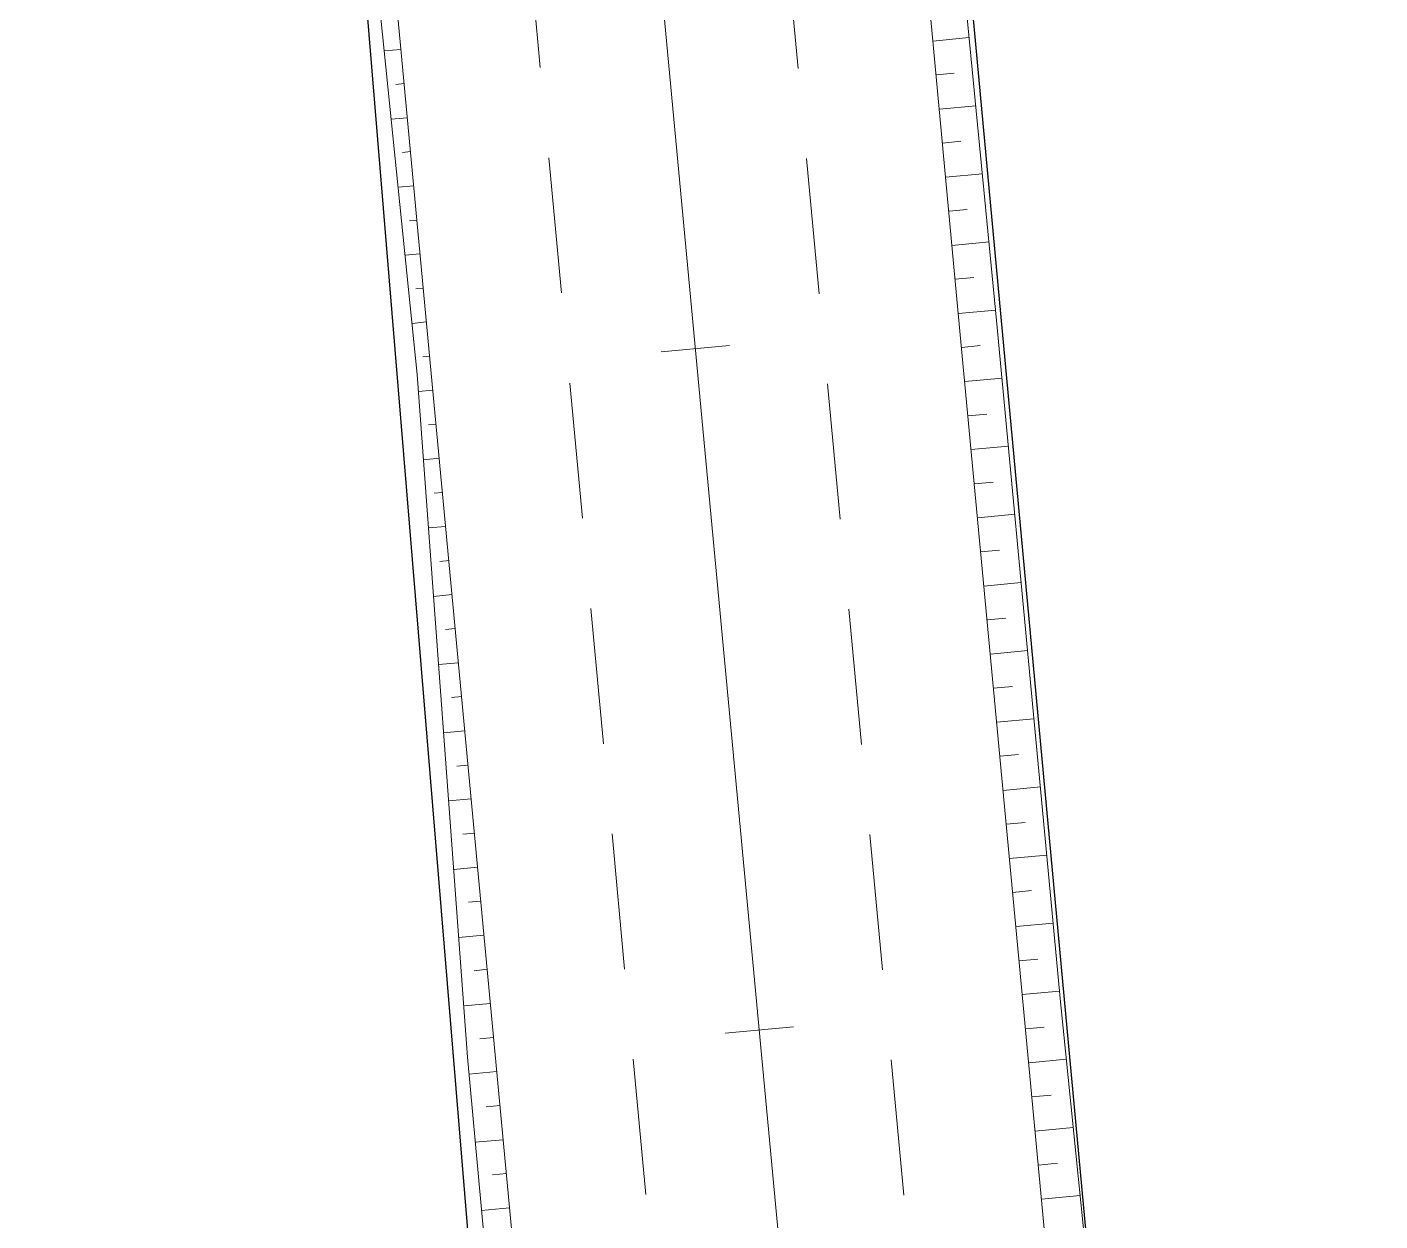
# Model space of a CAD drawing. Header units: metres. Extents: x 535281 to 535678, y 1836935 to 1837211.
# Drawn here: x 535397.53 to 535437.06, y 1837038.35 to 1837073.25 of the extents above; entities that cross this region are included whole.
import ezdxf

# ---------------------------------------------------------------- set-up
doc = ezdxf.new("R2010")
doc.units = ezdxf.units.M
doc.header["$MEASUREMENT"] = 0
doc.linetypes.add('DGN Style 2', pattern=[6.6157, 3.96942, -2.64628])
for name, color, linetype, lineweight in [('Level 2', 1, 'Continuous', 0), ('Level 3', 1, 'Continuous', 0), ('Level 5', 1, 'Continuous', 0), ('Level 8', 1, 'Continuous', 0), ('Level 9', 1, 'Continuous', 0)]:
    doc.layers.add(name, color=color, linetype=linetype, lineweight=lineweight)

msp = doc.modelspace()

# ---------------------------------------------------------------- linework, layer by layer
at = {"layer": 'Level 2', "color": 7, "linetype": 'Continuous', "lineweight": 0}
for p, q in [((535408.45, 1837072.59), (535407.96, 1837072.55)), ((535424, 1837072.84), (535425.06, 1837072.94)), ((535424.09, 1837071.85), (535424.62, 1837071.9)), ((535408.55, 1837071.6), (535408.31, 1837071.57)), ((535408.64, 1837070.6), (535408.17, 1837070.56)), ((535424.19, 1837070.85), (535425.25, 1837070.95)), ((535424.28, 1837069.86), (535424.81, 1837069.91)), ((535408.73, 1837069.61), (535408.5, 1837069.58)), ((535408.83, 1837068.61), (535408.37, 1837068.57)), ((535424.37, 1837068.86), (535425.45, 1837068.96)), ((535424.47, 1837067.87), (535425, 1837067.92)), ((535408.92, 1837067.61), (535408.7, 1837067.59)), ((535424.56, 1837066.87), (535425.64, 1837066.97)), ((535409.01, 1837066.62), (535408.58, 1837066.58)), ((535424.65, 1837065.88), (535425.19, 1837065.93)), ((535409.11, 1837065.62), (535408.89, 1837065.6)), ((535424.75, 1837064.88), (535425.83, 1837064.98)), ((535409.2, 1837064.63), (535408.78, 1837064.59)), ((535418.05, 1837063.94), (535416.06, 1837063.76)), ((535424.84, 1837063.88), (535425.38, 1837063.94)), ((535409.29, 1837063.63), (535409.09, 1837063.61)), ((535424.93, 1837062.89), (535426.02, 1837062.99)), ((535409.39, 1837062.64), (535408.97, 1837062.6)), ((535425.03, 1837061.89), (535425.57, 1837061.94)), ((535409.48, 1837061.64), (535409.26, 1837061.62)), ((535425.12, 1837060.9), (535426.21, 1837061)), ((535409.58, 1837060.65), (535409.11, 1837060.6)), ((535425.21, 1837059.9), (535425.76, 1837059.95)), ((535409.67, 1837059.65), (535409.43, 1837059.63)), ((535425.31, 1837058.91), (535426.39, 1837059.01)), ((535409.76, 1837058.65), (535409.26, 1837058.61)), ((535425.4, 1837057.91), (535425.94, 1837057.96)), ((535409.86, 1837057.66), (535409.59, 1837057.63)), ((535425.49, 1837056.91), (535426.58, 1837057.02)), ((535409.95, 1837056.66), (535409.41, 1837056.61)), ((535425.59, 1837055.92), (535426.13, 1837055.97)), ((535410.04, 1837055.67), (535409.76, 1837055.64)), ((535425.68, 1837054.92), (535426.77, 1837055.03)), ((535410.14, 1837054.67), (535409.55, 1837054.62)), ((535425.77, 1837053.93), (535426.32, 1837053.98)), ((535410.23, 1837053.68), (535409.93, 1837053.65)), ((535425.87, 1837052.93), (535426.95, 1837053.03)), ((535410.32, 1837052.68), (535409.7, 1837052.62)), ((535410.42, 1837051.68), (535410.09, 1837051.65)), ((535425.96, 1837051.94), (535426.5, 1837051.99)), ((535426.05, 1837050.94), (535427.14, 1837051.04)), ((535410.51, 1837050.69), (535409.85, 1837050.63)), ((535410.6, 1837049.69), (535410.26, 1837049.66)), ((535426.15, 1837049.95), (535426.69, 1837050)), ((535426.24, 1837048.95), (535427.33, 1837049.05)), ((535410.7, 1837048.7), (535409.99, 1837048.63)), ((535410.79, 1837047.7), (535410.43, 1837047.67)), ((535426.33, 1837047.95), (535426.88, 1837048.01)), ((535426.43, 1837046.96), (535427.51, 1837047.06)), ((535410.88, 1837046.71), (535410.14, 1837046.64)), ((535410.98, 1837045.71), (535410.59, 1837045.67)), ((535426.52, 1837045.96), (535427.06, 1837046.01)), ((535426.61, 1837044.97), (535427.7, 1837045.07)), ((535411.07, 1837044.71), (535410.29, 1837044.64)), ((535411.16, 1837043.72), (535410.76, 1837043.68)), ((535419.92, 1837044.03), (535417.93, 1837043.84)), ((535426.71, 1837043.97), (535427.25, 1837044.02)), ((535426.8, 1837042.98), (535427.9, 1837043.08)), ((535411.26, 1837042.72), (535410.44, 1837042.65)), ((535411.35, 1837041.73), (535410.94, 1837041.69)), ((535426.89, 1837041.98), (535427.45, 1837042.03)), ((535426.99, 1837040.98), (535428.1, 1837041.09)), ((535411.44, 1837040.73), (535410.62, 1837040.66)), ((535427.08, 1837039.99), (535427.64, 1837040.04)), ((535411.54, 1837039.74), (535411.13, 1837039.7)), ((535427.17, 1837038.99), (535428.3, 1837039.1)), ((535411.63, 1837038.74), (535410.81, 1837038.66))]:
    msp.add_line(p, q, dxfattribs=at)
at = {"layer": 'Level 2', "color": 7, "linetype": 'Continuous', "lineweight": 0, "flags": 128}
for points in [[(535397.53, 1837201.28), (535397.56, 1837182.94), (535399.06, 1837167.7), (535399.96, 1837154.41), (535401.44, 1837142.73), (535403.21, 1837122.81), (535405.05, 1837102.9), (535406.9, 1837082.98), (535408.93, 1837063.09), (535410.4, 1837043.14), (535412.23, 1837023.22), (535414.27, 1837003.32), (535416.33, 1836983.43), (535417.65, 1836963.46), (535419.48, 1836945.1)], [(535398.4, 1837201.28), (535398.54, 1837182.99), (535399.58, 1837167.75), (535400.78, 1837154.48), (535401.88, 1837142.78), (535403.74, 1837122.86), (535405.61, 1837102.95), (535407.48, 1837083.04), (535409.34, 1837063.12), (535411.21, 1837043.21), (535413.08, 1837023.3), (535414.94, 1837003.39), (535416.81, 1836983.47), (535418.68, 1836963.56), (535420.4, 1836945.1)], [(535435.98, 1836945.1), (535434.11, 1836965.01), (535432.24, 1836984.92), (535430.38, 1837004.83), (535428.51, 1837024.75), (535426.64, 1837044.66), (535424.77, 1837064.57), (535422.91, 1837084.48), (535421.04, 1837104.4), (535419.17, 1837124.31), (535417.31, 1837144.22), (535416.21, 1837155.93), (535415.18, 1837169.05), (535414.35, 1837183.74), (535414.41, 1837201.28)], [(535415.74, 1837201.28), (535415.97, 1837183.82), (535416.56, 1837169.17), (535417.48, 1837156.05), (535418.53, 1837144.34), (535420.19, 1837124.41), (535422.31, 1837104.52), (535423.93, 1837084.58), (535425.86, 1837064.67), (535427.73, 1837044.76), (535429.74, 1837024.86), (535431.04, 1837004.9), (535433, 1836984.99), (535434.23, 1836965.02), (535437.05, 1836945.2), (535437.06, 1836945.1)]]:
    msp.add_lwpolyline(points, dxfattribs=at)
at = {"layer": 'Level 3', "color": 7, "linetype": 'Continuous', "lineweight": 0}
msp.add_line((535408.49, 1837155.2), (535428.19, 1836945.1), dxfattribs=at)
at = {"layer": 'Level 5', "color": 1, "linetype": 'Continuous', "lineweight": 30}
msp.add_line((535429.24, 1837029.72), (535422.31, 1837104.52), dxfattribs=at)
at = {"layer": 'Level 5', "color": 1, "linetype": 'Continuous', "lineweight": 30, "flags": 128}
msp.add_lwpolyline([(535405.05, 1837102.9), (535411.25, 1837027.83), (535411.25, 1837027.83)], dxfattribs=at)
at = {"layer": 'Level 8', "color": 7, "linetype": 'DGN Style 2', "lineweight": 0, "flags": 128}
for points in [[(535402.4, 1837201.28), (535402.54, 1837183.18), (535403.56, 1837168.08), (535404.76, 1837154.86), (535405.86, 1837143.15), (535407.72, 1837123.24), (535409.59, 1837103.32), (535411.46, 1837083.41), (535413.33, 1837063.5), (535415.19, 1837043.59), (535417.06, 1837023.67), (535418.93, 1837003.76), (535420.79, 1836983.85), (535422.66, 1836963.93), (535424.43, 1836945.1)], [(535410.41, 1837201.28), (535410.35, 1837183.55), (535411.19, 1837168.72), (535412.23, 1837155.56), (535413.32, 1837143.85), (535415.19, 1837123.94), (535417.06, 1837104.02), (535418.93, 1837084.11), (535420.79, 1837064.2), (535422.66, 1837044.29), (535424.53, 1837024.37), (535426.39, 1837004.46), (535428.26, 1836984.55), (535430.13, 1836964.63), (535431.95, 1836945.1)]]:
    msp.add_lwpolyline(points, dxfattribs=at)
at = {"layer": 'Level 9', "color": 7, "linetype": 'Continuous', "lineweight": 0, "flags": 128}
for points in [[(535397.53, 1837201.28), (535397.56, 1837182.94), (535399.06, 1837167.7), (535399.96, 1837154.41), (535401.44, 1837142.73), (535403.21, 1837122.81), (535405.05, 1837102.9), (535406.9, 1837082.98), (535408.93, 1837063.09), (535410.4, 1837043.14), (535412.23, 1837023.22), (535414.27, 1837003.32), (535416.33, 1836983.43), (535417.65, 1836963.46), (535419.48, 1836945.1)], [(535415.74, 1837201.28), (535415.97, 1837183.82), (535416.56, 1837169.17), (535417.48, 1837156.05), (535418.53, 1837144.34), (535420.19, 1837124.41), (535422.31, 1837104.52), (535423.93, 1837084.58), (535425.86, 1837064.67), (535427.73, 1837044.76), (535429.74, 1837024.86), (535431.04, 1837004.9), (535433, 1836984.99), (535434.23, 1836965.02), (535437.05, 1836945.2), (535437.06, 1836945.1)]]:
    msp.add_lwpolyline(points, dxfattribs=at)

doc.saveas('drawing.dxf')
